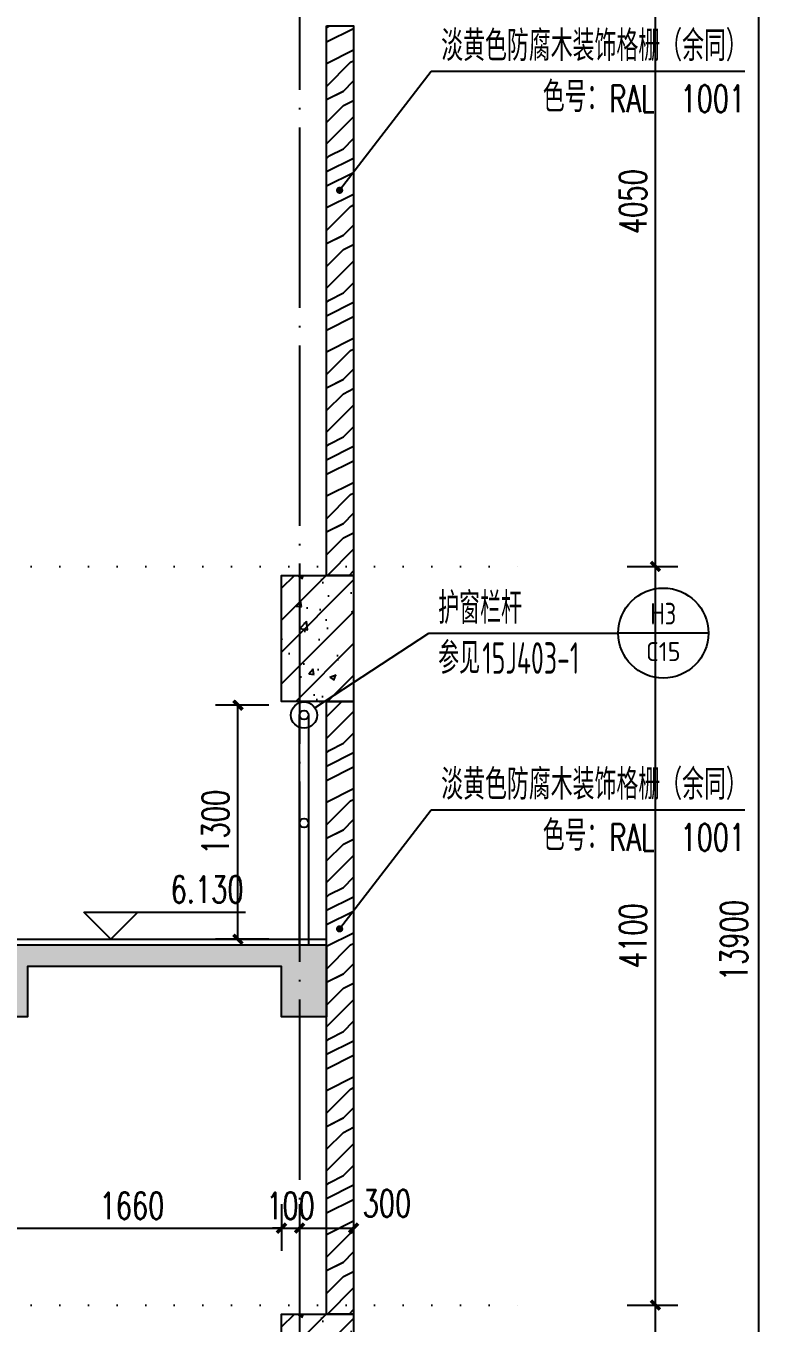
# Model space of a CAD drawing. Header units: millimetres. Extents: x -1048436 to -185795, y -983427 to 400387.
# Drawn here: x -590738 to -586647, y -676324 to -669124 of the extents above; entities that cross this region are included whole.
import ezdxf
from ezdxf.enums import TextEntityAlignment as Align

# ---------------------------------------------------------------- set-up
doc = ezdxf.new("R2010")
doc.units = ezdxf.units.MM
doc.header["$LTSCALE"] = 500
for name, pattern in [('A-FP_05$0$pln_L5$0$Col_L4$0$PHANTOM', [63.5, 31.75, -6.35, 6.35, -6.35, 6.35, -6.35]), ('DOT2', [3.175, 0, -3.175]), ('DOTE', [2.42, 2, -0.2, 0.02, -0.2])]:
    doc.linetypes.add(name, pattern=pattern)
for name, color, linetype in [('DIM_LEAD', 3, 'Continuous'), ('PUB_DIM', 3, 'Continuous'), ('PUB_TEXT', 7, 'Continuous'), ('建-填充', 9, 'Continuous'), ('建-墙-完成面', 95, 'Continuous'), ('建-墙-混凝土墙', 6, 'Continuous'), ('建-文字', 4, 'Continuous'), ('建-楼层线', 1, 'DOT2'), ('建-楼梯-扶手栏杆', 3, 'Continuous'), ('建-符号', 13, 'Continuous'), ('建-轴线', 16, 'DOTE')]:
    doc.layers.add(name, color=color, linetype=linetype)
doc.styles.add('_TCH_DIM', font='SIMPLEX', dxfattribs={"bigfont": 'GBCBIG'})
doc.styles.add('_TCH_DIM_T3', font='SIMPLEX', dxfattribs={"width": 0.705882, "bigfont": 'GBCBIG'})
doc.styles.add('XD2008', font='xd-hzs.shx', dxfattribs={"width": 0.7, "bigfont": 'xd-hztxt.shx'})
doc.dimstyles.new('_TCH_ARCH&&50', dxfattribs={"dimtxt": 148.75, "dimasz": 50, "dimexe": 125, "dimexo": 150, "dimgap": 50, "dimtad": 1, "dimdec": 0, "dimzin": 0, "dimdsep": 46, "dimtxsty": '_TCH_DIM_T3', "dimblk": 'ARCHTICK', "dimcen": 0.09, "dimclrt": 7, "dimazin": 2, "dimtfac": 1, "dimtdec": 0, "dimtix": 1, "dimtmove": 2, "dimatfit": 3, "dimldrblk": 'ARCHTICK', "dimfxl": 1, "dimtolj": 1, "dimtzin": 0, "dimarcsym": 0})

# ---------------------------------------------------------------- blocks, each defined once
blk = doc.blocks.new('_ArchTick')
at = {"color": 0, "linetype": 'ByBlock', "const_width": 0.4}
blk.add_lwpolyline([(-0.5, -0.5), (0.5, 0.5)], dxfattribs=at)
blk = doc.blocks.new('*D243')
at = {"layer": 'Defpoints', "color": 0, "transparency": 16777216}
for p in [(-587119.6, -666723.7), (-586670.6, -666723.7), (-587119.6, -680623.7)]:
    blk.add_point(p, dxfattribs=at)
at = {"layer": 'PUB_DIM', "color": 0, "lineweight": -2, "transparency": 16777216}
for p, q in [((-586969.6, -666723.7), (-586545.6, -666723.7)), ((-586670.6, -680623.7), (-586670.6, -666723.7)), ((-586969.6, -680623.7), (-586545.6, -680623.7))]:
    blk.add_line(p, q, dxfattribs=at)
at = {"layer": 'PUB_DIM', "color": 0, "lineweight": -2, "transparency": 16777216, "xscale": 50, "yscale": 50, "zscale": 50}
for p, rotation in [((-586670.6, -666723.7), 90), ((-586670.6, -680623.7), 270)]:
    blk.add_blockref('_ArchTick', p, dxfattribs=dict(at, rotation=rotation))
at = {"layer": 'PUB_DIM', "color": 7, "transparency": 16777216, "insert": (-586808.1, -674200.6), "char_height": 148.75, "attachment_point": 5, "rotation": 90, "style": '_TCH_DIM_T3'}
blk.add_mtext('\\A1;13900', dxfattribs=at)
blk = doc.blocks.new('*D245')
at = {"layer": 'Defpoints', "color": 0, "transparency": 16777216}
for p in [(-587550.8, -676223.7), (-587244.6, -676223.7), (-587550.8, -680323.7)]:
    blk.add_point(p, dxfattribs=at)
at = {"layer": 'PUB_DIM', "color": 0, "lineweight": -2, "transparency": 16777216}
for p, q in [((-587400.8, -676223.7), (-587119.6, -676223.7)), ((-587244.6, -680323.7), (-587244.6, -676223.7)), ((-587400.8, -680323.7), (-587119.6, -680323.7))]:
    blk.add_line(p, q, dxfattribs=at)
at = {"layer": 'PUB_DIM', "color": 0, "lineweight": -2, "transparency": 16777216, "xscale": 50, "yscale": 50, "zscale": 50}
for p, rotation in [((-587244.6, -676223.7), 90), ((-587244.6, -680323.7), 270)]:
    blk.add_blockref('_ArchTick', p, dxfattribs=dict(at, rotation=rotation))
at = {"layer": 'PUB_DIM', "color": 7, "transparency": 16777216, "insert": (-587368.9, -678273.7), "char_height": 148.75, "attachment_point": 5, "rotation": 90, "style": '_TCH_DIM_T3'}
blk.add_mtext('\\A1;4100', dxfattribs=at)
blk = doc.blocks.new('*D246')
at = {"layer": 'Defpoints', "color": 0, "transparency": 16777216}
for p in [(-587550.8, -672123.7), (-587244.6, -672123.7), (-587550.8, -676223.7)]:
    blk.add_point(p, dxfattribs=at)
at = {"layer": 'PUB_DIM', "color": 0, "lineweight": -2, "transparency": 16777216}
for p, q in [((-587400.8, -672123.7), (-587119.6, -672123.7)), ((-587244.6, -676223.7), (-587244.6, -672123.7)), ((-587400.8, -676223.7), (-587119.6, -676223.7))]:
    blk.add_line(p, q, dxfattribs=at)
at = {"layer": 'PUB_DIM', "color": 0, "lineweight": -2, "transparency": 16777216, "xscale": 50, "yscale": 50, "zscale": 50}
for p, rotation in [((-587244.6, -672123.7), 90), ((-587244.6, -676223.7), 270)]:
    blk.add_blockref('_ArchTick', p, dxfattribs=dict(at, rotation=rotation))
at = {"layer": 'PUB_DIM', "color": 7, "transparency": 16777216, "insert": (-587368.9, -674173.7), "char_height": 148.75, "attachment_point": 5, "rotation": 90, "style": '_TCH_DIM_T3'}
blk.add_mtext('\\A1;4100', dxfattribs=at)
blk = doc.blocks.new('*D247')
at = {"layer": 'Defpoints', "color": 0, "transparency": 16777216}
for p in [(-587550.8, -668073.7), (-587244.6, -668073.7), (-587550.8, -672123.7)]:
    blk.add_point(p, dxfattribs=at)
at = {"layer": 'PUB_DIM', "color": 0, "lineweight": -2, "transparency": 16777216}
for p, q in [((-587400.8, -668073.7), (-587119.6, -668073.7)), ((-587244.6, -672123.7), (-587244.6, -668073.7)), ((-587400.8, -672123.7), (-587119.6, -672123.7))]:
    blk.add_line(p, q, dxfattribs=at)
at = {"layer": 'PUB_DIM', "color": 0, "lineweight": -2, "transparency": 16777216, "xscale": 50, "yscale": 50, "zscale": 50}
for p, rotation in [((-587244.6, -668073.7), 90), ((-587244.6, -672123.7), 270)]:
    blk.add_blockref('_ArchTick', p, dxfattribs=dict(at, rotation=rotation))
at = {"layer": 'PUB_DIM', "color": 7, "transparency": 16777216, "insert": (-587368.9, -670098.7), "char_height": 148.75, "attachment_point": 5, "rotation": 90, "style": '_TCH_DIM_T3'}
blk.add_mtext('\\A1;4050', dxfattribs=at)
blk = doc.blocks.new('*D263')
at = {"layer": 'Defpoints', "color": 0, "transparency": 16777216}
for p in [(-589561.5, -672893.7), (-589239.6, -672893.7), (-589239.6, -674193.7)]:
    blk.add_point(p, dxfattribs=at)
at = {"layer": 'PUB_DIM', "color": 0, "lineweight": -2, "transparency": 16777216}
for p, q in [((-589389.6, -672893.7), (-589686.5, -672893.7)), ((-589561.5, -674193.7), (-589561.5, -672893.7)), ((-589389.6, -674193.7), (-589686.5, -674193.7))]:
    blk.add_line(p, q, dxfattribs=at)
at = {"layer": 'PUB_DIM', "color": 0, "lineweight": -2, "transparency": 16777216, "xscale": 50, "yscale": 50, "zscale": 50}
for p, rotation in [((-589561.5, -672893.7), 90), ((-589561.5, -674193.7), 270)]:
    blk.add_blockref('_ArchTick', p, dxfattribs=dict(at, rotation=rotation))
at = {"layer": 'PUB_DIM', "color": 7, "transparency": 16777216, "insert": (-589685.9, -673543.7), "char_height": 148.75, "attachment_point": 5, "rotation": 90, "style": '_TCH_DIM_T3'}
blk.add_mtext('\\A1;1300', dxfattribs=at)
blk = doc.blocks.new('*D2107')
at = {"layer": 'Defpoints', "color": 0, "transparency": 16777216}
for p in [(-590979.6, -675514.7), (-589319.6, -675514.7), (-589319.6, -675797)]:
    blk.add_point(p, dxfattribs=at)
at = {"layer": 'PUB_DIM', "color": 0, "lineweight": -2, "transparency": 16777216}
for p, q in [((-590979.6, -675664.7), (-590979.6, -675922)), ((-589319.6, -675664.7), (-589319.6, -675922)), ((-590979.6, -675797), (-589319.6, -675797))]:
    blk.add_line(p, q, dxfattribs=at)
at = {"layer": 'PUB_DIM', "color": 0, "lineweight": -2, "transparency": 16777216, "xscale": 50, "yscale": 50, "zscale": 50, "rotation": 180}
blk.add_blockref('_ArchTick', (-590979.6, -675797), dxfattribs=at)
at = {"layer": 'PUB_DIM', "color": 0, "lineweight": -2, "transparency": 16777216, "xscale": 50, "yscale": 50, "zscale": 50}
blk.add_blockref('_ArchTick', (-589319.6, -675797), dxfattribs=at)
at = {"layer": 'PUB_DIM', "color": 7, "transparency": 16777216, "insert": (-590149.6, -675672.6), "char_height": 148.75, "attachment_point": 5, "style": '_TCH_DIM_T3'}
blk.add_mtext('\\A1;1660', dxfattribs=at)
blk = doc.blocks.new('*D2108')
at = {"layer": 'Defpoints', "color": 0, "transparency": 16777216}
for p in [(-589319.6, -675514.7), (-589219.6, -675514.7), (-589219.6, -675797)]:
    blk.add_point(p, dxfattribs=at)
at = {"layer": 'PUB_DIM', "color": 0, "lineweight": -2, "transparency": 16777216}
for p, q in [((-589319.6, -675664.7), (-589319.6, -675922)), ((-589219.6, -675664.7), (-589219.6, -675922)), ((-589319.6, -675797), (-589369.6, -675797)), ((-589319.6, -675797), (-589219.6, -675797)), ((-589219.6, -675797), (-589169.6, -675797))]:
    blk.add_line(p, q, dxfattribs=at)
at = {"layer": 'PUB_DIM', "color": 0, "lineweight": -2, "transparency": 16777216, "xscale": 50, "yscale": 50, "zscale": 50}
blk.add_blockref('_ArchTick', (-589319.6, -675797), dxfattribs=at)
at = {"layer": 'PUB_DIM', "color": 0, "lineweight": -2, "transparency": 16777216, "xscale": 50, "yscale": 50, "zscale": 50, "rotation": 180}
blk.add_blockref('_ArchTick', (-589219.6, -675797), dxfattribs=at)
at = {"layer": 'PUB_DIM', "color": 7, "transparency": 16777216, "insert": (-589269.6, -675672.6), "char_height": 148.75, "attachment_point": 5, "style": '_TCH_DIM_T3'}
blk.add_mtext('\\A1;100', dxfattribs=at)
blk = doc.blocks.new('*D2109')
at = {"layer": 'Defpoints', "color": 0, "transparency": 16777216}
for p in [(-589219.6, -675514.7), (-588919.6, -675514.7), (-588919.6, -675797)]:
    blk.add_point(p, dxfattribs=at)
at = {"layer": 'PUB_DIM', "color": 0, "lineweight": -2, "transparency": 16777216}
for p, q in [((-589219.6, -675664.7), (-589219.6, -675922)), ((-588919.6, -675664.7), (-588919.6, -675922)), ((-589219.6, -675797), (-588919.6, -675797))]:
    blk.add_line(p, q, dxfattribs=at)
at = {"layer": 'PUB_DIM', "color": 0, "lineweight": -2, "transparency": 16777216, "xscale": 50, "yscale": 50, "zscale": 50, "rotation": 180}
blk.add_blockref('_ArchTick', (-589219.6, -675797), dxfattribs=at)
at = {"layer": 'PUB_DIM', "color": 0, "lineweight": -2, "transparency": 16777216, "xscale": 50, "yscale": 50, "zscale": 50}
blk.add_blockref('_ArchTick', (-588919.6, -675797), dxfattribs=at)
at = {"layer": 'PUB_DIM', "color": 7, "transparency": 16777216, "insert": (-588734.6, -675659.5), "char_height": 148.75, "attachment_point": 5, "style": '_TCH_DIM_T3'}
blk.add_mtext('\\A1;300', dxfattribs=at)

msp = doc.modelspace()

# ---------------------------------------------------------------- hatches: boundary and pattern name
at = {"layer": '建-填充', "linetype": 'A-FP_05$0$pln_L5$0$Col_L4$0$PHANTOM'}
h = msp.add_hatch(dxfattribs=at)
h.set_pattern_fill('木纹01', color=256, scale=200)
h.set_pattern_definition([(0, (187663.55, -85485.8), (800, 800), [40, -760]), (0, (187103.55, -85405.8), (800, 800), [80, -720]), (0, (187623.55, -85365.8), (800, 800), [40, -760]), (0, (187143.55, -85285.8), (800, 800), [40, -760]), (0, (187623.55, -85245.8), (800, 800), [40, -760]), (0, (187183.55, -85205.8), (800, 800), [40, -760]), (0, (187623.55, -85165.8), (800, 800), [40, -760]), (0, (187183.55, -85085.8), (800, 800), [40, -440, 40, -280]), (0, (187183.55, -85005.8), (800, 800), [80, -400, 40, -280]), (0, (187143.55, -84885.8), (800, 800), [40, -120, 40, -320, 40, -240]), (0, (187103.55, -84805.8), (800, 800), [40, -160, 80, -520]), (0, (187623.55, -84765.8), (800, 800), [40, -760]), (0, (187103.55, -84725.8), (800, 800), [40, -200, 40, -520]), (45, (187023.55, -85485.76), (9e-14, 800), [113.1368, -1018.23405]), (45, (187703.55, -85485.76), (9e-14, 800), [226.27416, -905.0967]), (45, (187703.55, -85085.76), (9e-14, 800), [56.568, -1074.80285]), (45, (187023.55, -85005.76), (9e-14, 800), [169.7056, -961.66525]), (45, (187703.55, -85005.76), (9e-14, 800), [282.8427, -848.5281]), (45, (187703.55, -84885.76), (9e-14, 800), [169.7056, -961.66525]), (315, (187543.55, -84805.76), (800, -2e-13), [56.568, -1074.80285]), (315, (187263.55, -85445.76), (800, -2e-13), [113.1368, -1018.23405]), (315, (187303.55, -85125.76), (800, -2e-13), [113.1368, -1018.23405]), (315, (187543.55, -85285.76), (800, -2e-13), [113.1368, -1018.23405]), (315, (187503.55, -84965.76), (800, -2e-13), [113.1368, -1018.23405]), (315, (187543.55, -84885.76), (800, -2e-13), [169.7056, -961.66525]), (315, (187343.55, -85365.76), (800, -2e-13), [169.7056, -961.66525]), (315, (187463.55, -85325.76), (800, -2e-13), [169.7056, -961.66525]), (315, (187343.55, -85045.76), (800, -2e-13), [169.7056, -961.66525]), (315, (187423.55, -85005.76), (800, -2e-13), [169.7056, -961.66525]), (26.56505, (187063.55, -85325.76), (800, 3e-07), [89.4427, -1699.41166]), (26.56505, (187663.55, -85365.76), (800, 3e-07), [357.7709, -1431.0835]), (26.56505, (187663.55, -85245.76), (800, 3e-07), [357.7709, -1431.0835]), (26.56505, (187663.55, -85165.76), (800, 3e-07), [357.7712, -536, 178.888, -716.19518]), (26.56505, (187743.55, -85045.76), (800, 3e-07), [89.4427, -1699.41166]), (26.56505, (187023.55, -84765.76), (800, 3e-07), [89.4427, -1699.41166]), (26.56505, (187663.55, -84765.76), (800, 3e-07), [178.88544, -1609.96894]), (333.43495, (187463.55, -85485.76), (800, -3e-07), [178.88544, -1609.96894]), (333.43495, (187183.55, -85285.76), (800, -3e-07), [178.88544, -1609.96894]), (333.43495, (187183.55, -85405.76), (800, -3e-07), [89.4427, -1699.40894]), (333.43495, (187223.55, -85205.76), (800, -3e-07), [268.32816, -1520.5262]), (333.43495, (187383.55, -85205.76), (800, -3e-07), [178.88544, -1609.96894]), (333.43495, (187463.55, -85165.76), (800, -3e-07), [178.88544, -1609.96894]), (333.43495, (187223.55, -85085.76), (800, -3e-07), [89.4427, -1699.40894]), (333.43495, (187263.55, -85005.76), (800, -3e-07), [89.4427, -1699.40894]), (333.43495, (187583.55, -84845.76), (800, -3e-07), [89.4427, -1699.40894]), (333.43495, (187543.55, -85125.76), (800, -3e-07), [89.4427, -1699.40894]), (333.43495, (187183.55, -84885.76), (800, -3e-07), [268.32816, -1520.5262]), (333.43495, (187143.55, -84805.76), (800, -3e-07), [178.88544, -1609.96894]), (333.43495, (187583.55, -85045.76), (800, -3e-07), [89.44, -804.96, 89.44, -805.01438]), (333.43495, (187343.55, -84885.76), (800, -3e-07), [178.88544, -1609.96894]), (333.43495, (187383.55, -84805.76), (800, -3e-07), [178.88544, -1609.96894]), (333.43495, (187143.55, -84725.76), (800, -3e-07), [178.88544, -1609.96894]), (333.43495, (187383.55, -84725.76), (800, -3e-07), [178.88544, -1609.96894])])
h.paths.add_polyline_path([(-589069.6, -669123.7), (-588919.6, -669123.7), (-588919.6, -672173.7), (-589069.6, -672173.7)])
at = {"layer": '建-填充'}
h = msp.add_hatch(dxfattribs=at)
h.set_pattern_fill('钢筋混凝土', color=256, scale=50, style=0)
h.set_pattern_definition([(45, (-284123.26, 722602.57), (-88.388348, 88.388348), []), (50, (-284123.26, 722602.57), (358.63009, -31.37607), [37.5, -412.5]), (355, (-284123.26, 722602.57), (-69.37567, 376.09607), [30, -330]), (100.4514, (-284093.37, 722599.95), (289.25469, 344.71977), [31.870095, -350.57106]), (46.1842, (-284123.26, 722702.57), (533.62052, -82.75951), [56.25, -618.75]), (96.6356, (-284078.8, 722695.67), (467.33135, 487.05894), [47.80514, -525.8565]), (351.1842, (-284123.26, 722702.57), (467.33097, 487.0593), [45, -495]), (21, (-284073.26, 722677.57), (298.453526, -201.309445), [37.5, -412.5]), (326, (-284073.26, 722677.57), (121.65767, 362.57502), [30, -330]), (71.4514, (-284048.4, 722660.8), (420.111314, 161.26525), [31.870095, -350.57106]), (37.5, (-284123.26, 722602.57), (6.079928, 166.446927), [0, -326, 0, -335, 0, -331.25]), (7.5, (-284123.26, 722602.57), (131.534769, 197.205856), [0, -191, 0, -318.5, 0, -126.25]), (327.5, (-284234.76, 722602.57), (266.911218, -11.277436), [0, -125, 0, -390, 0, -517.5]), (317.5, (-284284.76, 722602.57), (291.593085, 50.05249), [0, -162.5, 0, -259, 0, -367.5])])
h.paths.add_polyline_path([(-588919.6, -672173.7), (-588919.6, -672873.7), (-589319.6, -672873.7), (-589319.6, -672173.7)])
at = {"layer": '建-填充', "linetype": 'A-FP_05$0$pln_L5$0$Col_L4$0$PHANTOM'}
h = msp.add_hatch(dxfattribs=at)
h.set_pattern_fill('木纹01', color=256, scale=200)
h.set_pattern_definition([(0, (187663.55, -89585.8), (800, 800), [40, -760]), (0, (187103.55, -89505.8), (800, 800), [80, -720]), (0, (187623.55, -89465.8), (800, 800), [40, -760]), (0, (187143.55, -89385.8), (800, 800), [40, -760]), (0, (187623.55, -89345.8), (800, 800), [40, -760]), (0, (187183.55, -89305.8), (800, 800), [40, -760]), (0, (187623.55, -89265.8), (800, 800), [40, -760]), (0, (187183.55, -89185.8), (800, 800), [40, -440, 40, -280]), (0, (187183.55, -89105.8), (800, 800), [80, -400, 40, -280]), (0, (187143.55, -88985.8), (800, 800), [40, -120, 40, -320, 40, -240]), (0, (187103.55, -88905.8), (800, 800), [40, -160, 80, -520]), (0, (187623.55, -88865.8), (800, 800), [40, -760]), (0, (187103.55, -88825.8), (800, 800), [40, -200, 40, -520]), (45, (187023.55, -89585.76), (9e-14, 800), [113.1368, -1018.23405]), (45, (187703.55, -89585.76), (9e-14, 800), [226.27416, -905.0967]), (45, (187703.55, -89185.76), (9e-14, 800), [56.568, -1074.80285]), (45, (187023.55, -89105.76), (9e-14, 800), [169.7056, -961.66525]), (45, (187703.55, -89105.76), (9e-14, 800), [282.8427, -848.5281]), (45, (187703.55, -88985.76), (9e-14, 800), [169.7056, -961.66525]), (315, (187543.55, -88905.76), (800, -2e-13), [56.568, -1074.80285]), (315, (187263.55, -89545.76), (800, -2e-13), [113.1368, -1018.23405]), (315, (187303.55, -89225.76), (800, -2e-13), [113.1368, -1018.23405]), (315, (187543.55, -89385.76), (800, -2e-13), [113.1368, -1018.23405]), (315, (187503.55, -89065.76), (800, -2e-13), [113.1368, -1018.23405]), (315, (187543.55, -88985.76), (800, -2e-13), [169.7056, -961.66525]), (315, (187343.55, -89465.76), (800, -2e-13), [169.7056, -961.66525]), (315, (187463.55, -89425.76), (800, -2e-13), [169.7056, -961.66525]), (315, (187343.55, -89145.76), (800, -2e-13), [169.7056, -961.66525]), (315, (187423.55, -89105.76), (800, -2e-13), [169.7056, -961.66525]), (26.56505, (187063.55, -89425.76), (800, 3e-07), [89.4427, -1699.41166]), (26.56505, (187663.55, -89465.76), (800, 3e-07), [357.7709, -1431.0835]), (26.56505, (187663.55, -89345.76), (800, 3e-07), [357.7709, -1431.0835]), (26.56505, (187663.55, -89265.76), (800, 3e-07), [357.7712, -536, 178.888, -716.19518]), (26.56505, (187743.55, -89145.76), (800, 3e-07), [89.4427, -1699.41166]), (26.56505, (187023.55, -88865.76), (800, 3e-07), [89.4427, -1699.41166]), (26.56505, (187663.55, -88865.76), (800, 3e-07), [178.88544, -1609.96894]), (333.43495, (187463.55, -89585.76), (800, -3e-07), [178.88544, -1609.96894]), (333.43495, (187183.55, -89385.76), (800, -3e-07), [178.88544, -1609.96894]), (333.43495, (187183.55, -89505.76), (800, -3e-07), [89.4427, -1699.40894]), (333.43495, (187223.55, -89305.76), (800, -3e-07), [268.32816, -1520.5262]), (333.43495, (187383.55, -89305.76), (800, -3e-07), [178.88544, -1609.96894]), (333.43495, (187463.55, -89265.76), (800, -3e-07), [178.88544, -1609.96894]), (333.43495, (187223.55, -89185.76), (800, -3e-07), [89.4427, -1699.40894]), (333.43495, (187263.55, -89105.76), (800, -3e-07), [89.4427, -1699.40894]), (333.43495, (187583.55, -88945.76), (800, -3e-07), [89.4427, -1699.40894]), (333.43495, (187543.55, -89225.76), (800, -3e-07), [89.4427, -1699.40894]), (333.43495, (187183.55, -88985.76), (800, -3e-07), [268.32816, -1520.5262]), (333.43495, (187143.55, -88905.76), (800, -3e-07), [178.88544, -1609.96894]), (333.43495, (187583.55, -89145.76), (800, -3e-07), [89.44, -804.96, 89.44, -805.01438]), (333.43495, (187343.55, -88985.76), (800, -3e-07), [178.88544, -1609.96894]), (333.43495, (187383.55, -88905.76), (800, -3e-07), [178.88544, -1609.96894]), (333.43495, (187143.55, -88825.76), (800, -3e-07), [178.88544, -1609.96894]), (333.43495, (187383.55, -88825.76), (800, -3e-07), [178.88544, -1609.96894])])
h.paths.add_polyline_path([(-589069.6, -672873.7), (-588919.6, -672873.7), (-588919.6, -676273.7), (-589069.6, -676273.7)])
at = {"layer": '建-填充'}
h = msp.add_hatch(dxfattribs=at)
h.set_pattern_fill('钢筋混凝土', color=256, scale=50, style=0)
h.set_pattern_definition([(45, (-284383.19, 718502.57), (-88.388348, 88.388348), []), (50, (-284383.2, 718502.57), (358.63009, -31.37607), [37.5, -412.5]), (355, (-284383.2, 718502.57), (-69.37567, 376.09607), [30, -330]), (100.4514, (-284353.3, 718499.95), (289.25469, 344.71977), [31.870095, -350.57106]), (46.1842, (-284383.2, 718602.57), (533.62052, -82.75951), [56.25, -618.75]), (96.6356, (-284338.7, 718595.67), (467.33135, 487.05894), [47.80514, -525.8565]), (351.1842, (-284383.2, 718602.57), (467.33097, 487.0593), [45, -495]), (21, (-284333.2, 718577.57), (298.453526, -201.309445), [37.5, -412.5]), (326, (-284333.2, 718577.57), (121.65767, 362.57502), [30, -330]), (71.4514, (-284308.3, 718560.8), (420.111314, 161.26525), [31.870095, -350.57106]), (37.5, (-284383.19, 718502.57), (6.079928, 166.446927), [0, -326, 0, -335, 0, -331.25]), (7.5, (-284383.19, 718502.57), (131.534769, 197.205856), [0, -191, 0, -318.5, 0, -126.25]), (327.5, (-284494.69, 718502.57), (266.911218, -11.277436), [0, -125, 0, -390, 0, -517.5]), (317.5, (-284544.69, 718502.57), (291.593085, 50.05249), [0, -162.5, 0, -259, 0, -367.5])])
h.paths.add_polyline_path([(-597304.9, -676423.7), (-597304.9, -676273.7), (-594879.6, -676273.7), (-594879.6, -676145.5), (-594619.6, -676145.5), (-594619.6, -676017.4), (-594359.6, -676017.4), (-594359.6, -675889.3), (-594099.6, -675889.3), (-594099.6, -675761.2), (-593839.6, -675761.2), (-593839.6, -675633), (-593579.6, -675633), (-593579.6, -675504.9), (-593319.6, -675504.9), (-593319.6, -675376.8), (-593059.6, -675376.8), (-593059.6, -675248.7), (-592799.6, -675248.7), (-592799.6, -675120.5), (-592539.6, -675120.5), (-592539.6, -674992.4), (-592279.6, -674992.4), (-592279.6, -674864.3), (-592019.6, -674864.3), (-592019.6, -674736.2), (-591759.6, -674736.2), (-591759.6, -674608), (-591499.6, -674608), (-591499.6, -674479.9), (-591239.6, -674479.9), (-591239.6, -674351.8), (-590979.6, -674351.8), (-590979.6, -674223.7), (-589069.6, -674223.7), (-589069.6, -674623.7), (-589319.6, -674623.7), (-589319.6, -674343.7), (-590729.6, -674343.7), (-590729.6, -674623.7), (-590979.6, -674623.7), (-590979.6, -674485.6), (-594879.6, -676407.4), (-594879.6, -676673.7), (-595129.6, -676673.7), (-595129.6, -676393.7), (-595619.6, -676393.7), (-595619.6, -676973.7), (-596019.6, -676973.7), (-596019.6, -676423.7)])
h = msp.add_hatch(dxfattribs=at)
h.set_pattern_fill('钢筋混凝土', color=256, scale=50, style=0)
h.set_pattern_definition([(45, (-284123.26, 718502.57), (-88.388348, 88.388348), []), (50, (-284123.26, 718502.57), (358.63009, -31.37607), [37.5, -412.5]), (355, (-284123.26, 718502.57), (-69.37567, 376.09607), [30, -330]), (100.4514, (-284093.37, 718499.95), (289.25469, 344.71977), [31.870095, -350.57106]), (46.1842, (-284123.26, 718602.57), (533.62052, -82.75951), [56.25, -618.75]), (96.6356, (-284078.8, 718595.67), (467.33135, 487.05894), [47.80514, -525.8565]), (351.1842, (-284123.26, 718602.57), (467.33097, 487.0593), [45, -495]), (21, (-284073.26, 718577.57), (298.453526, -201.309445), [37.5, -412.5]), (326, (-284073.26, 718577.57), (121.65767, 362.57502), [30, -330]), (71.4514, (-284048.4, 718560.8), (420.111314, 161.26525), [31.870095, -350.57106]), (37.5, (-284123.26, 718502.57), (6.079928, 166.446927), [0, -326, 0, -335, 0, -331.25]), (7.5, (-284123.26, 718502.57), (131.534769, 197.205856), [0, -191, 0, -318.5, 0, -126.25]), (327.5, (-284234.76, 718502.57), (266.911218, -11.277436), [0, -125, 0, -390, 0, -517.5]), (317.5, (-284284.76, 718502.57), (291.593085, 50.05249), [0, -162.5, 0, -259, 0, -367.5])])
h.paths.add_polyline_path([(-588919.6, -676273.7), (-588919.6, -676973.7), (-589319.6, -676973.7), (-589319.6, -676273.7)])

# ---------------------------------------------------------------- linework, layer by layer
for p, q in [((-589069.6, -672173.7), (-589069.6, -669123.7)), ((-588919.6, -669123.7), (-588919.6, -680673.7)), ((-589069.6, -676273.7), (-589069.6, -672873.7)), ((-588919.6, -673223.7), (-588919.6, -680673.7))]:
    msp.add_line(p, q)
for points in [[(-589069.6, -669123.7), (-588919.6, -669123.7), (-588919.6, -672173.7), (-589069.6, -672173.7)], [(-589069.6, -672873.7), (-588919.6, -672873.7), (-588919.6, -676273.7), (-589069.6, -676273.7)]]:
    msp.add_lwpolyline(points, close=True)
at = {"layer": 'DIM_LEAD'}
for p, q in [((-588996.9, -670035.9), (-588489.2, -669374.2)), ((-588489.2, -669374.2), (-586748.4, -669374.2)), ((-588996.9, -674135.9), (-588489.2, -673474.2)), ((-588489.2, -673474.2), (-586748.4, -673474.2))]:
    msp.add_line(p, q, dxfattribs=at)
at = {"layer": 'DIM_LEAD', "const_width": 20}
for points in [[(-589003, -670043.8, 1), (-588990.9, -670027.9, 1)], [(-589003, -674143.8, 1), (-588990.9, -674127.9, 1)]]:
    msp.add_lwpolyline(points, format="xyb", close=True, dxfattribs=at)
at = {"layer": '建-墙-完成面'}
msp.add_lwpolyline([(-591009.6, -674193.7), (-589069.6, -674193.7)], dxfattribs=at)
at = {"layer": '建-墙-混凝土墙'}
for points in [[(-588919.6, -672173.7), (-588919.6, -672873.7), (-589319.6, -672873.7), (-589319.6, -672173.7)], [(-588919.6, -676273.7), (-588919.6, -676973.7), (-589319.6, -676973.7), (-589319.6, -676273.7)]]:
    msp.add_lwpolyline(points, close=True, dxfattribs=at)
msp.add_lwpolyline([(-590979.6, -674223.7), (-589069.6, -674223.7), (-589069.6, -674623.7), (-589319.6, -674623.7), (-589319.6, -674343.7), (-590729.6, -674343.7), (-590729.6, -674623.7), (-590979.6, -674623.7)], dxfattribs=at)
at = {"layer": '建-楼层线', "ltscale": 0.1}
for p, q in [((-597698.2, -672123.7), (-587970.1, -672123.7)), ((-597698.2, -672123.7), (-587970.1, -672123.7)), ((-597698.2, -676223.7), (-587970.1, -676223.7))]:
    msp.add_line(p, q, dxfattribs=at)
at = {"layer": '建-楼梯-扶手栏杆'}
for p, q in [((-589219.6, -674223.7), (-589219.6, -672948.7)), ((-589169.6, -672948.7), (-589169.6, -674223.7))]:
    msp.add_line(p, q, dxfattribs=at)
for centre in [(-589194.6, -672948.7), (-589194.6, -673548.7)]:
    msp.add_circle(centre, 25, dxfattribs=at)
at = {"layer": '建-符号'}
for p, q in [((-589133.9, -672908.7), (-588502.6, -672493.7)), ((-588502.6, -672493.7), (-587450.5, -672493.7)), ((-586950.5, -672493.7), (-587450.5, -672493.7)), ((-590266.8, -674193.7), (-590416.8, -674043.7)), ((-590416.8, -674043.7), (-589519.8, -674043.7)), ((-590266.8, -674193.7), (-590116.8, -674043.7)), ((-590726.8, -674193.7), (-590116.8, -674193.7))]:
    msp.add_line(p, q, dxfattribs=at)
for centre, radius in [((-587200.5, -672493.7), 250), ((-589194.6, -672948.7), 72.7)]:
    msp.add_circle(centre, radius, dxfattribs=at)
at = {"layer": '建-轴线'}
msp.add_line((-589219.6, -666057.9), (-589219.6, -682195.1), dxfattribs=at)

# ---------------------------------------------------------------- texts
at = {"layer": 'PUB_TEXT', "style": '_TCH_DIM'}
for s, height, p in [('淡黄色防腐木装饰格栅（余同）', 168.794, (-588433.1, -669318)), ('色号：', 168.79, (-587869.5, -669601.7)), ('淡黄色防腐木装饰格栅（余同）', 168.794, (-588433.1, -673418)), ('色号：', 168.79, (-587869.5, -673701.7))]:
    msp.add_text(s, height=height, dxfattribs=at).set_placement(p)
at = {"layer": 'PUB_TEXT', "style": '_TCH_DIM', "width": 0.705882}
for s, p in [('RAL', (-587500.9, -669601.7)), ('1001', (-587105.9, -669601.7)), ('RAL', (-587500.9, -673701.7)), ('1001', (-587105.9, -673701.7))]:
    msp.add_text(s, height=148.75, dxfattribs=at).set_placement(p)
at = {"layer": '建-文字'}
for s, height, style, width, p in [('护窗栏杆', 175, 'XD2008', 0.7, (-588450.1, -672442.6)), ('参见', 175, 'XD2008', 0.7, (-588450.1, -672719.8)), ('15J403-1', 175, 'XD2008', 0.7, (-588205.1, -672719.8)), ('6.130', 148.75, '_TCH_DIM', 0.705882, (-589934.8, -673991.2))]:
    msp.add_text(s, height=height, dxfattribs=dict(at, style=style, width=width)).set_placement(p)
at = {"layer": '建-文字', "style": 'XD2008', "width": 1.238095}
for s, height, p, p2 in [('H3', 119.71, (-587272.4, -672445.8), (-587128.7, -672445.8)), ('C15', 104.76, (-587296.6, -672648.9), (-587104.5, -672648.9))]:
    msp.add_text(s, height=height, dxfattribs=at).set_placement(p, p2, align=Align.FIT)

# ---------------------------------------------------------------- dimensions: what is measured, and where the dimension line sits
at = {"layer": 'PUB_DIM'}
for base, p1, p2, angle, picture, middle in [((-586670.6, -666723.7), (-587119.6, -680623.7), (-587119.6, -666723.7), 90, '*D243', (-586808.1, -674200.6)), ((-588919.6, -675797), (-589219.6, -675514.7), (-588919.6, -675514.7), 0, '*D2109', (-588734.6, -675659.5))]:
    dim = msp.add_linear_dim(base=base, p1=p1, p2=p2, angle=angle, dimstyle='_TCH_ARCH&&50', dxfattribs=at)
    dim.commit()
    dim.dimension.update_dxf_attribs({"geometry": picture, "text_midpoint": middle, "dimtype": 129})
for p1, p2, distance, picture, middle in [((-587550.8, -672123.7), (-587550.8, -668073.7), -306.2, '*D247', (-587368.9, -670098.7)), ((-587550.8, -676223.7), (-587550.8, -672123.7), -306.2, '*D246', (-587368.9, -674173.7)), ((-589239.6, -674193.7), (-589239.6, -672893.7), 321.9, '*D263', (-589685.9, -673543.7)), ((-590979.6, -675514.7), (-589319.6, -675514.7), -282.3, '*D2107', (-590149.6, -675672.6)), ((-589319.6, -675514.7), (-589219.6, -675514.7), -282.3, '*D2108', (-589269.6, -675672.6)), ((-587550.8, -680323.7), (-587550.8, -676223.7), -306.2, '*D245', (-587368.9, -678273.7))]:
    dim = msp.add_aligned_dim(p1=p1, p2=p2, distance=distance, dimstyle='_TCH_ARCH&&50', dxfattribs=at)
    dim.commit()
    dim.dimension.update_dxf_attribs({"geometry": picture, "text_midpoint": middle})

doc.saveas('drawing.dxf')
